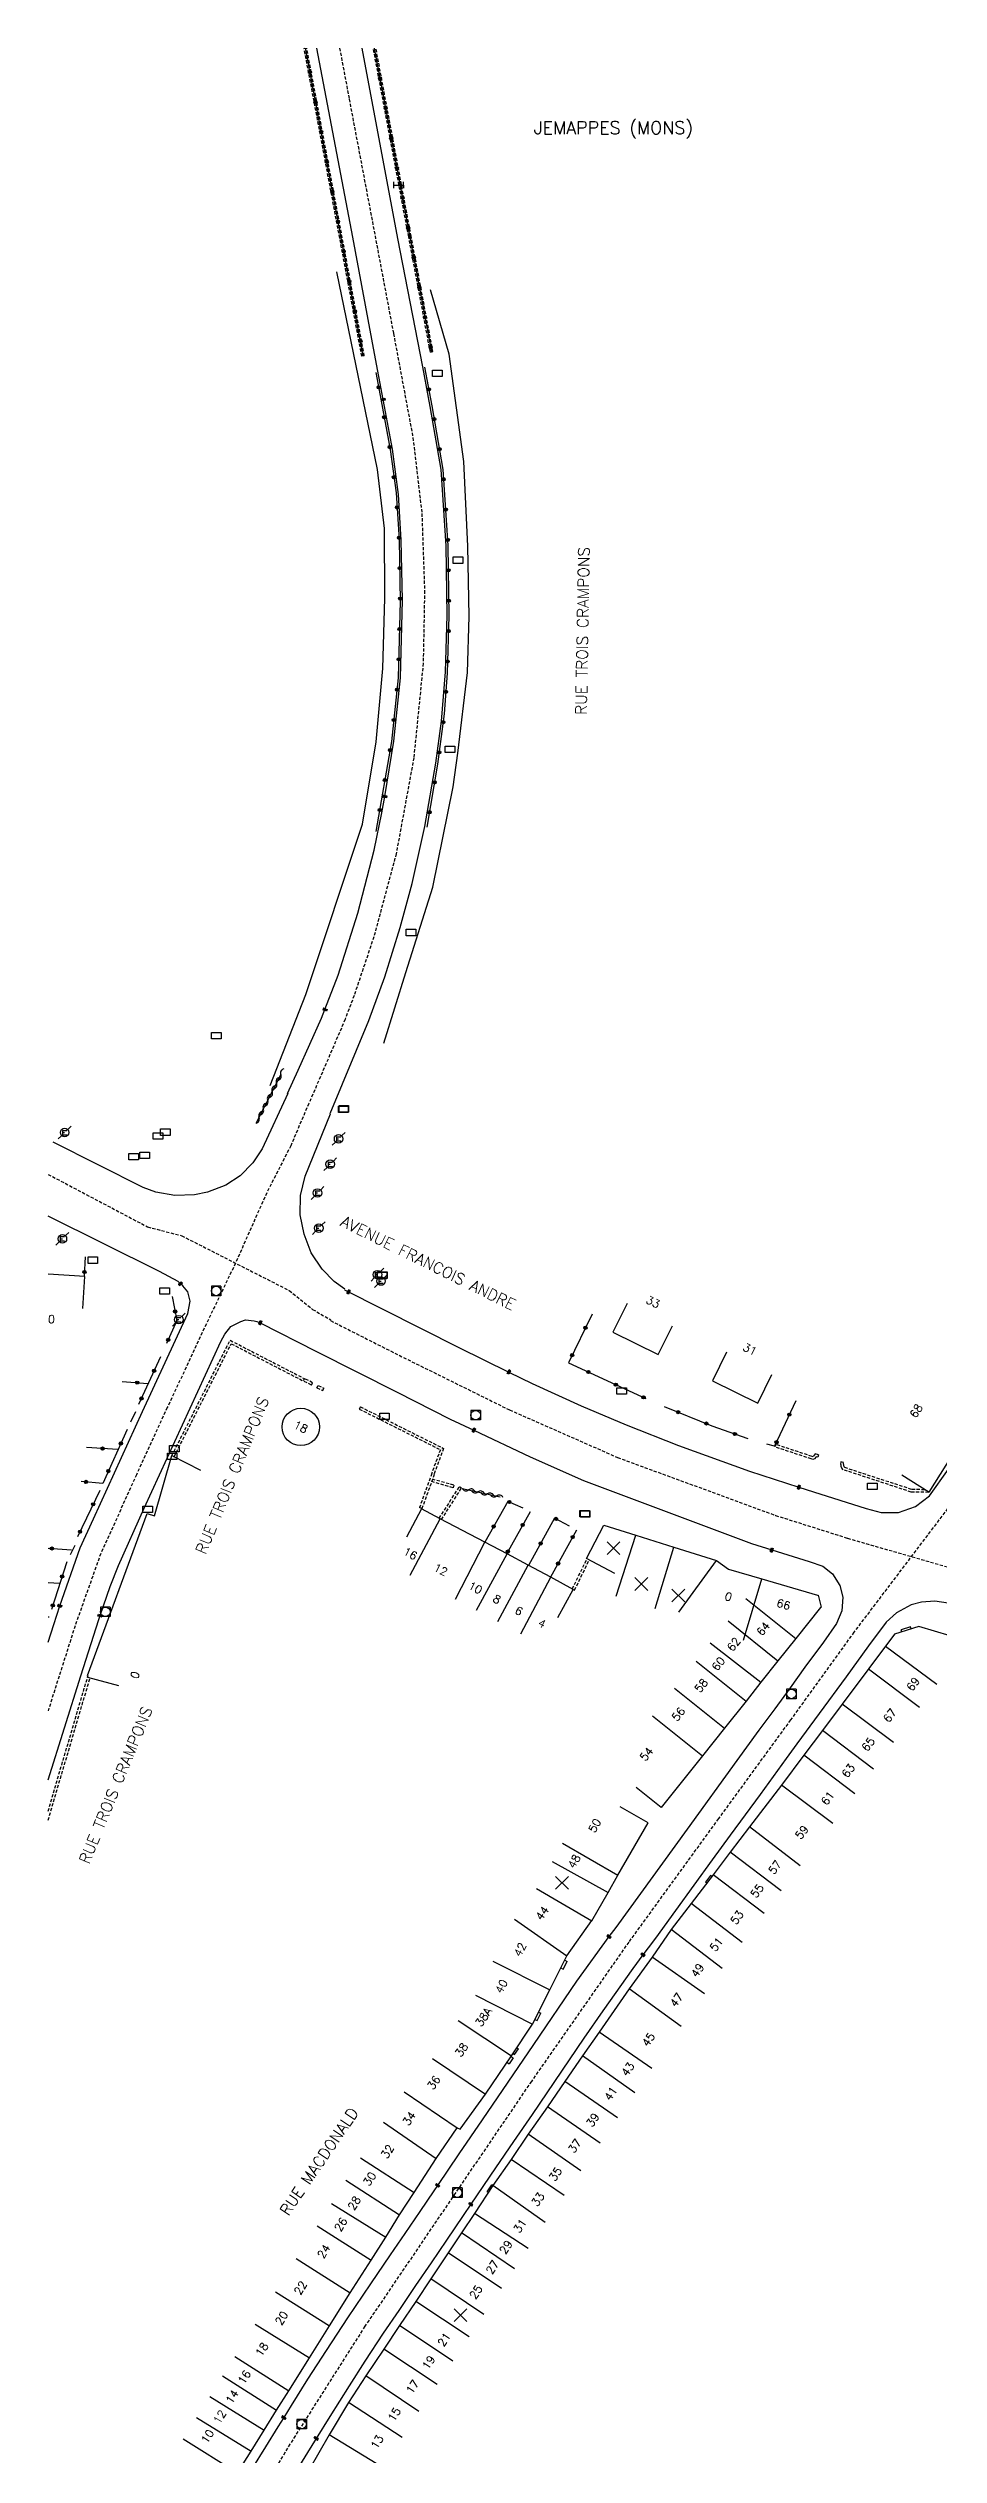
# Model space of a CAD drawing. Header units: millimetres. Extents: x 116000 to 117000, y 126000 to 127000.
# Drawn here: x 116000 to 116139.2, y 126624 to 127000 of the extents above; entities that cross this region are included whole.
import ezdxf
from ezdxf.enums import TextEntityAlignment as Align

# ---------------------------------------------------------------- set-up
doc = ezdxf.new("R2010")
doc.units = ezdxf.units.MM
doc.linetypes.add('DASHED', pattern=[0.75, 0.5, -0.25])
doc.layers.get('0').update_dxf_attribs({"linetype": 'CONTINUOUS'})
for name, color, linetype in [('W0001', 6, 'DASHED'), ('W0008', 7, 'CONTINUOUS'), ('W0100', 7, 'CONTINUOUS'), ('W0105', 7, 'CONTINUOUS'), ('W0112', 1, 'DASHED'), ('W0211', 2, 'CONTINUOUS'), ('W0310', 3, 'CONTINUOUS'), ('W0322', 7, 'CONTINUOUS'), ('W0400', 7, 'CONTINUOUS'), ('W0420', 7, 'CONTINUOUS'), ('W0471', 7, 'CONTINUOUS'), ('W0980', 7, 'CONTINUOUS'), ('W0989', 7, 'CONTINUOUS'), ('W0991', 7, 'CONTINUOUS'), ('W1102', 7, 'CONTINUOUS'), ('W1471', 7, 'CONTINUOUS'), ('W1474', 7, 'CONTINUOUS')]:
    doc.layers.add(name, color=color, linetype=linetype)
doc.styles.get("Standard").update_dxf_attribs({"font": 'romans.shx', "width": 0.85})

# ---------------------------------------------------------------- blocks, each defined once
blk = doc.blocks.new('T1471')
at = {"color": 0, "linetype": 'Continuous', "flags": 128}
blk.add_lwpolyline([(-0.75, -0.5), (-0.75, 0.5), (0.75, 0.5), (0.75, -0.5), (-0.75, -0.5)], dxfattribs=at)
blk = doc.blocks.new('T400')
for p, q in [((-0.15, 0.3), (0.15, 0.3)), ((-0.15, -0.25), (-0.15, 0.3)), ((-0.15, 0.15), (0.15, 0.15)), ((-0.15, 0), (0.15, 0)), ((0.15, 0.3), (0.15, -0.25)), ((-0.15, -0.15), (0.15, -0.15)), ((-0.15, -0.25), (-0.15, -0.3)), ((-0.15, -0.3), (0.15, -0.3)), ((0.15, -0.3), (0.15, -0.25))]:
    blk.add_line(p, q)
blk = doc.blocks.new('T1474')
at = {"color": 0, "linetype": 'Continuous', "flags": 128}
for points in [[(-0.75, -0.5), (-0.75, 0.5)], [(-0.75, 0), (0.75, 0)], [(0.75, 0), (0.75, -0.5), (0.75, 0.5)]]:
    blk.add_lwpolyline(points, dxfattribs=at)
blk = doc.blocks.new('t322o')
at = {"color": 0, "linetype": 'Continuous'}
for radius in [0.25, 0.15]:
    blk.add_circle((0, 0), radius, dxfattribs=at)
blk = doc.blocks.new('T420')
for p, q in [((0.75, 0.75), (-0.75, 0.75)), ((-0.75, 0.75), (-0.75, -0.75)), ((0.75, 0.75), (0.75, -0.75)), ((0.75, -0.75), (-0.75, -0.75))]:
    blk.add_line(p, q)
blk.add_ellipse((0, 0), major_axis=(-0.53, 0.53), ratio=1, start_param=3.926991, end_param=10.210176)
blk = doc.blocks.new('T471')
for p, q in [((-0.333334, 0.333334), (-0.333334, -0.333334)), ((-0.333334, 0.333334), (0.333334, 0.333334)), ((-0.333334, 0), (0, 0)), ((0.500001, 0.500001), (1.000002, 1.000002)), ((-0.500001, -0.500001), (-1.000002, -1.000002)), ((-0.333334, -0.333334), (0.333334, -0.333334))]:
    blk.add_line(p, q)
blk.add_ellipse((0, 0), major_axis=(0.471405, 0.471405), ratio=1, start_param=5.4977871438, end_param=11.780972451)
blk = doc.blocks.new('t991o')
at = {"color": 0, "linetype": 'Continuous'}
for p, q in [((-1, 1), (1, -1)), ((-1, -1), (1, 1))]:
    blk.add_line(p, q, dxfattribs=at)
blk = doc.blocks.new('t310o')
at = {"color": 0, "linetype": 'Continuous'}
for centre, start, end in [((-0.5, 0.38), 216.8699, 323.1304), ((0.5, -0.37), 36.8699, 143.1303)]:
    blk.add_arc(centre, 0.625, start, end, dxfattribs=at)

msp = doc.modelspace()

# ---------------------------------------------------------------- linework, layer by layer
at = {"layer": 'W0001'}
for points in [[(116045.56, 127000), (116047.05, 126992.05), (116053.98, 126955.4), (116057.02, 126939.15), (116058.41, 126927.3), (116058.83, 126915.22), (116058.62, 126903.9), (116057.15, 126889.13), (116054.4, 126874.15), (116050.91, 126861.16), (116047.82, 126851.99), (116046.42, 126848.27), (116040.75, 126835.11)], [(116040.73, 126835.11), (116037.93, 126828.53), (116034.16, 126821.16), (116029.28, 126810.18), (116024.73, 126800.7), (116018.63, 126787.61), (116013.82, 126777.13), (116008.22, 126764.8), (116004.21, 126753.5), (116000, 126740.25)], [(116000, 126824.05), (116015.55, 126815.84), (116020.88, 126814.46), (116037.68, 126805.9), (116041.33, 126802.96), (116044.19, 126801.31)], [(116044.14, 126801.2), (116054.85, 126795.78), (116072.13, 126787.24), (116089, 126779.82), (116113.68, 126770.77), (116124.94, 126767.21), (116143.33, 126761.92), (116147.4, 126760.54), (116151.75, 126759.09)], [(116141.49, 126773.04), (116125.94, 126752.53), (116116.03, 126738.82), (116104.76, 126723.4), (116090.74, 126704.11), (116075.53, 126682.35), (116063.21, 126664.26), (116049.51, 126644.08), (116037.8, 126625.68), (116022.77, 126600.79)]]:
    msp.add_lwpolyline(points, dxfattribs=at)
at = {"layer": 'W0008'}
for points in [[(116037.42, 126836.67), (116039.1, 126840.31), (116042.75, 126848.44), (116043.27, 126849.79), (116045.32, 126855.16), (116048.4, 126864.85), (116050.98, 126874.71), (116052.16, 126880.51), (116052.62, 126883.08), (116054.02, 126891.72), (116055.06, 126901.64), (116055.38, 126913.75), (116055.18, 126923.15), (116054.75, 126930.27), (116053.81, 126937.37), (116052.55, 126943.99), (116052.34, 126945.09), (116051, 126952.27), (116047.62, 126970.46), (116042.02, 127000)], [(116044.08, 126833.54), (116050.1, 126848.1), (116052.6, 126854.9), (116055.04, 126862.61), (116056.92, 126869.5), (116058.9, 126878.37), (116060.58, 126888.28), (116061.5, 126894.85), (116062.09, 126902.55), (116062.35, 126911.36), (116062.23, 126922.25), (116061.41, 126934.16), (116059.71, 126944), (116058.55, 126950.19), (116054.68, 126970.27), (116049.09, 127000)], [(116037.44, 126836.66), (116033.45, 126828.05), (116031.97, 126825.84), (116030.04, 126823.84), (116027.77, 126822.34), (116024.89, 126821.27), (116022.9, 126820.84), (116019.83, 126820.75), (116016.81, 126821.28), (116014.88, 126821.99), (116000.79, 126829.08)], [(116046.35, 126806.12), (116044.71, 126807.31), (116042.82, 126809.26), (116041.13, 126811.81), (116040, 126814.69), (116039.39, 126817.7), (116039.43, 126820.77), (116040.16, 126823.78), (116044.14, 126833.52)], [(116000, 126750.98), (116000.87, 126753.71), (116001.82, 126756.62), (116005.03, 126765.7), (116007.08, 126770.25), (116014.73, 126787.01), (116021.83, 126802.3), (116022.22, 126804.24), (116021.83, 126805.69), (116021.04, 126806.62), (116020.69, 126806.97), (116020.33, 126807.33), (116017.4, 126808.85), (116000, 126817.53)], [(116046.32, 126806.02), (116064.2, 126796.99), (116072.02, 126793.16), (116075.65, 126791.36), (116083.32, 126787.89), (116090.33, 126784.94), (116098.54, 126781.68), (116109.63, 126777.67), (116117.33, 126775.17), (116119.62, 126774.44), (116127.85, 126771.82), (116130.22, 126771.2), (116132.9, 126771.22), (116135.54, 126772.16), (116137.73, 126773.82), (116140.7, 126778.01)], [(116000, 126729.46), (116005.12, 126745.72), (116007.95, 126754.52), (116008.11, 126755.11), (116009.7, 126759.65), (116011, 126762.94), (116015.02, 126771.9), (116026.99, 126797.92), (116027.64, 126799.1), (116028.58, 126800.29), (116030.1, 126801.08), (116030.84, 126801.34), (116030.84, 126801.34), (116032.18, 126801.18), (116032.64, 126801.06), (116033.16, 126800.87), (116041.95, 126796.36)], [(116041.96, 126796.38), (116054.54, 126790), (116062.86, 126785.82), (116066.54, 126784.09), (116075.34, 126779.91), (116083.65, 126776.24), (116109.93, 126766.4), (116113.09, 126765.38), (116118.93, 126763.55), (116121.08, 126762.81), (116122.58, 126761.62), (116123.73, 126759.84), (116124.18, 126757.99), (116124.03, 126755.84), (116123.23, 126753.89), (116121.2, 126750.95), (116118.29, 126747.04), (116115.95, 126743.84), (116113.56, 126740.56), (116111.1, 126737.2), (116107.66, 126732.49), (116099.85, 126721.77), (116088.74, 126706.4), (116087.65, 126704.96), (116082.6, 126697.98), (116075.86, 126688.13), (116067.83, 126676.34), (116064.18, 126671), (116060.87, 126666.09), (116060.27, 126665.25), (116058.08, 126662.01), (116055.76, 126658.56), (116053.48, 126655.22), (116050.4, 126650.69), (116046.78, 126645.39), (116043.44, 126640.29), (116040.53, 126635.81), (116037.98, 126631.72), (116036.82, 126629.81), (116035.91, 126628.37), (116033.97, 126625.23), (116031.83, 126621.83)], [(116140.68, 126757.04), (116138.6, 126757.35), (116136.48, 126757.21), (116134.9, 126756.81), (116132.57, 126755.52), (116130.99, 126754.11), (116128.21, 126750.41), (116124.71, 126745.56), (116120.48, 126739.82), (116117.04, 126735.09), (116115.36, 126732.8), (116111.28, 126727.18), (116106.59, 126720.79), (116103.8, 126716.98), (116098.04, 126709.04), (116094.91, 126704.74), (116093.78, 126703.19), (116092.97, 126702.13), (116091.39, 126699.96), (116086.67, 126693.36), (116083.72, 126689.11), (116075.63, 126677.16), (116072.75, 126672.96), (116069.93, 126668.82), (116066.06, 126663.15), (116064.86, 126661.37), (116062.24, 126657.56), (116059.85, 126654.02), (116057.41, 126650.45), (116054.79, 126646.57), (116052.38, 126643.01), (116049.52, 126638.65), (116047.07, 126634.79), (116044.04, 126629.99), (116041.91, 126626.56), (116040.53, 126624.35), (116037.86, 126620.04)]]:
    msp.add_lwpolyline(points, dxfattribs=at)
at = {"layer": 'W0100'}
for p, q in [((116019.34, 126780.11), (116023.8, 126777.85)), ((116006.17, 126745.51), (116011, 126744.18))]:
    msp.add_line(p, q, dxfattribs=at)
for points in [[(116005.41, 126803.08), (116005.74, 126808.07), (116000, 126808.45)], [(116090.5, 126803.89), (116088.27, 126799.41), (116095.33, 126795.9), (116097.56, 126800.38)], [(116106.03, 126796.28), (116103.83, 126791.79), (116110.92, 126788.31), (116113.12, 126792.8)], [(116141.1, 126792.02), (116145.35, 126789.38), (116142.62, 126785.01), (116143.87, 126784.22), (116137.62, 126774.38), (116133.4, 126777.05)], [(116006.17, 126745.51), (116006.25, 126745.75), (116006.18, 126745.78), (116015.5, 126771.08), (116016.61, 126770.72), (116019.34, 126780.11)], [(116079.65, 126754.81), (116082.06, 126759.19), (116078.56, 126761.12), (116075.04, 126762.98), (116071.73, 126764.77), (116068.26, 126766.56), (116061.29, 126770.23), (116058.38, 126771.79), (116056.02, 126767.38)], [(116088.56, 126761.7), (116084.12, 126764.02), (116086.86, 126769.25), (116091.85, 126767.69), (116097.78, 126765.79), (116104.48, 126763.74), (116106.32, 126762.39), (116111.52, 126760.86), (116120.22, 126758.3), (116120.33, 126758.32), (116120.82, 126756.42), (116120.73, 126756.4), (116116.86, 126751.54), (116114.06, 126748.05), (116111.4, 126744.73), (116109.09, 126741.74), (116105.7, 126737.51), (116102.26, 126733.22), (116095.83, 126725.15), (116091.92, 126728.27)], [(116148.33, 126749.74), (116136.08, 126753.42), (116132.27, 126752.22), (116124.11, 126741.26), (116121.02, 126737.14), (116118.11, 126733.31), (116114.62, 126728.62), (116109.6, 126722.1), (116106.61, 126718.16), (116103.93, 126714.6), (116100.51, 126710.12), (116097.39, 126706.06), (116094.38, 126701.74), (116090.81, 126696.78), (116086.13, 126690.05), (116083.51, 126686.33), (116080.76, 126682.33), (116078.04, 126678.38), (116075.04, 126674.08), (116072.37, 126670.13), (116069.51, 126666.08), (116066.64, 126661.71), (116064.59, 126658.66), (116062.51, 126655.54), (116059.79, 126651.48), (116057.45, 126647.96), (116054.94, 126644.22), (116052.48, 126640.53), (116049.66, 126636.33), (116046.94, 126632.15), (116043.9, 126627.1), (116040.71, 126621.48)], [(116029.62, 126621.2), (116031.71, 126624.56), (116033.75, 126627.84), (116035.71, 126631), (116037.6, 126634), (116040.85, 126639.13), (116043.96, 126644.13), (116047.23, 126649.29), (116050.49, 126654.41), (116052.78, 126658.01), (116054.93, 126661.47), (116057.22, 126664.99), (116060.65, 126670.3), (116063.91, 126675.07), (116064.39, 126674.89), (116068.37, 126680.33), (116072.4, 126686.31), (116075.71, 126691.29), (116078.41, 126696.64), (116081.09, 126701.95), (116084.97, 126707.48), (116084.98, 126707.45), (116087.52, 126711.83), (116089.04, 126714.57), (116093.76, 126722.74), (116089.43, 126725.24)]]:
    msp.add_lwpolyline(points, dxfattribs=at)
at = {"layer": 'W0105'}
for p, q in [((116134.76, 126753.35), (116133.32, 126752.89)), ((116133.42, 126752.58), (116133.32, 126752.89)), ((116134.86, 126753.04), (116134.76, 126753.35)), ((116103.51, 126714.5), (116102.74, 126713.48)), ((116103.73, 126714.34), (116103.51, 126714.5)), ((116102.95, 126713.32), (116102.74, 126713.48)), ((116080.15, 126700.08), (116080.5, 126699.9)), ((116080.5, 126699.9), (116081.1, 126701.09)), ((116080.74, 126701.26), (116081.1, 126701.09)), ((116076.08, 126692.01), (116076.43, 126691.84)), ((116076.43, 126691.84), (116077.02, 126692.99)), ((116076.66, 126693.18), (116077.02, 126692.99)), ((116071.71, 126685.32), (116072.04, 126685.09)), ((116072.69, 126686.02), (116072.04, 126685.09)), ((116072.36, 126686.24), (116072.69, 126686.02)), ((116072.66, 126686.69), (116072.9, 126686.53)), ((116072.9, 126686.53), (116073.51, 126687.43)), ((116073.26, 126687.6), (116073.51, 126687.43)), ((116068.6, 126665.08), (116069.35, 126666.19)), ((116069.51, 126666.08), (116069.35, 126666.19)), ((116068.76, 126664.97), (116068.6, 126665.08))]:
    msp.add_line(p, q, dxfattribs=at)
at = {"layer": 'W0112'}
for p, q in [((116019.34, 126780.11), (116028.45, 126798.13)), ((116019.7, 126779.93), (116028.62, 126797.59)), ((116028.45, 126798.13), (116040.04, 126792.14)), ((116028.62, 126797.59), (116039.86, 126791.78)), ((116040.05, 126792.15), (116039.87, 126791.79)), ((116041.15, 126791.13), (116039.87, 126791.79)), ((116041.34, 126791.49), (116040.05, 126792.15)), ((116041.15, 126791.13), (116041.34, 126791.49)), ((116042.02, 126790.7), (116042.2, 126791.06)), ((116042.02, 126790.7), (116042.92, 126790.26)), ((116042.2, 126791.06), (116043.1, 126790.62)), ((116042.92, 126790.26), (116043.1, 126790.62)), ((116048.8, 126787.74), (116048.62, 126787.38)), ((116019.34, 126780.11), (116019.7, 126779.93)), ((116113.71, 126781.86), (116113.58, 126781.48)), ((116120.39, 126780.25), (116120.3, 126779.86)), ((116123.9, 126779.12), (116123.84, 126778.73)), ((116059.98, 126777.3), (116058.04, 126771.99)), ((116060.36, 126777.17), (116058.42, 126771.85)), ((116059.93, 126777.31), (116059.98, 126777.3)), ((116063.28, 126775.1), (116059.95, 126776.04)), ((116063.39, 126775.49), (116060.09, 126776.41)), ((116060.36, 126777.17), (116060.3, 126777.17)), ((116061.13, 126770.33), (116064.3, 126775.28)), ((116061.47, 126770.12), (116064.63, 126775.06)), ((116063.39, 126775.49), (116063.28, 126775.1)), ((116064.3, 126775.28), (116064.63, 126775.06)), ((116058.42, 126771.85), (116058.04, 126771.99)), ((116081.92, 126759.29), (116084.2, 126763.93)), ((116082.28, 126759.11), (116084.55, 126763.76)), ((116081.92, 126759.29), (116082.28, 126759.11)), ((116000, 126724.57), (116006.17, 126745.5)), ((116000, 126723.16), (116006.56, 126745.4)), ((116006.17, 126745.51), (116006.56, 126745.4))]:
    msp.add_line(p, q, dxfattribs=at)
for points in [[(116049.42, 126951.93), (116049.03, 126951.85), (116045.58, 126970.33), (116040.01, 127000)], [(116049.42, 126951.93), (116049.42, 126951.93), (116045.97, 126970.4), (116040.42, 127000)], [(116059.74, 126952.51), (116059.74, 126952.51), (116056.35, 126970.53), (116050.82, 127000)], [(116059.74, 126952.51), (116060.14, 126952.59), (116056.74, 126970.6), (116051.23, 127000)], [(116048.62, 126787.38), (116061.31, 126781.03), (116059.93, 126777.31)], [(116048.8, 126787.74), (116061.81, 126781.22), (116060.3, 126777.17)], [(116120.3, 126779.86), (116120.03, 126779.93), (116119.78, 126779.58), (116119.53, 126779.52), (116119.28, 126779.58), (116113.58, 126781.48)], [(116120.39, 126780.25), (116119.86, 126780.38), (116119.54, 126779.94), (116119.53, 126779.93), (116119.39, 126779.97), (116113.71, 126781.86)], [(116137.63, 126774.36), (116134.9, 126774.42), (116124.28, 126777.89), (116124.05, 126778.13), (116123.94, 126778.41), (116123.93, 126778.71), (116123.84, 126778.73)], [(116136.99, 126774.77), (116134.96, 126774.82), (116124.5, 126778.24), (116124.39, 126778.35), (116124.34, 126778.49), (116124.33, 126779.05), (116123.9, 126779.12)]]:
    msp.add_lwpolyline(points, dxfattribs=at)
at = {"layer": 'W0211'}
for points in [[(116034.71, 126837.94), (116040.26, 126852.13), (116049.16, 126878.78), (116051.27, 126891.63), (116052.29, 126903.1), (116052.62, 126914.09), (116052.55, 126924.97), (116051.5, 126934.19), (116045.12, 126965.07)], [(116052.49, 126844.55), (116055.9, 126855.58), (116060.12, 126868.93), (116063.28, 126884.6), (116064.02, 126889.84), (116065.52, 126902.44), (116065.82, 126911.19), (116065.59, 126922.21), (116064.96, 126935.41), (116062.67, 126952.18), (116059.75, 126962.25)]]:
    msp.add_lwpolyline(points, dxfattribs=at)
at = {"layer": 'W0310'}
for p, q in [((116032.51, 126832.05), (116036.42, 126839.72)), ((116064.72, 126774.97), (116070.65, 126773.67))]:
    msp.add_line(p, q, dxfattribs=at)
at = {"layer": 'W0322'}
for p, q in [((116075.32, 126771.35), (116071.68, 126764.81)), ((116078.55, 126761.17), (116082.62, 126768.53))]:
    msp.add_line(p, q, dxfattribs=at)
for points in [[(116049.26, 126951.9), (116045.79, 126970.34), (116040.2, 127000)], [(116050.98, 127000), (116059.92, 126952.55)], [(116051.22, 126949.34), (116051.22, 126949.34), (116051.22, 126949.34), (116051.22, 126949.34), (116051.22, 126949.34), (116051.22, 126949.34), (116051.22, 126949.34), (116051.22, 126949.34), (116051.22, 126949.34), (116051.22, 126949.34), (116051.22, 126949.34), (116051.22, 126949.34), (116052.01, 126945.15), (116053.44, 126937.32), (116054.37, 126930.5), (116054.86, 126923.17), (116055.04, 126913.58), (116054.71, 126901.62), (116053.68, 126891.7), (116051.23, 126877.6)], [(116059.24, 126878.27), (116060.9, 126888.14), (116061.93, 126896.02), (116062.4, 126902.34), (116062.66, 126911.31), (116062.53, 126922.27), (116061.72, 126934.19), (116060.01, 126944.13), (116058.86, 126950.18), (116058.86, 126950.18), (116058.86, 126950.18), (116058.86, 126950.18), (116058.86, 126950.18), (116058.86, 126950.18), (116058.86, 126950.18), (116058.86, 126950.18), (116058.86, 126950.18), (116058.86, 126950.18), (116058.86, 126950.18), (116058.86, 126950.18), (116058.86, 126950.18), (116058.86, 126950.18), (116058.86, 126950.18), (116058.86, 126950.18), (116058.86, 126950.18), (116058.86, 126950.18), (116058.86, 126950.18), (116058.86, 126950.18), (116058.86, 126950.18), (116058.86, 126950.18), (116058.86, 126950.18), (116058.86, 126950.18), (116058.86, 126950.18), (116058.86, 126950.18), (116058.86, 126950.18), (116058.86, 126950.18), (116058.86, 126950.18), (116058.86, 126950.18), (116058.86, 126950.18), (116058.86, 126950.18), (116058.86, 126950.18), (116058.86, 126950.18), (116058.86, 126950.18), (116058.86, 126950.18), (116058.86, 126950.18), (116058.86, 126950.18), (116058.86, 126950.18), (116058.86, 126950.18), (116058.86, 126950.18), (116058.86, 126950.18), (116058.86, 126950.18), (116058.86, 126950.18), (116058.86, 126950.18), (116058.86, 126950.18), (116058.86, 126950.18), (116058.86, 126950.18), (116058.86, 126950.18), (116058.86, 126950.18), (116058.86, 126950.18), (116058.86, 126950.18), (116058.86, 126950.18), (116058.86, 126950.18), (116058.86, 126950.18), (116058.86, 126950.18), (116058.86, 126950.18), (116058.86, 126950.18), (116058.86, 126950.18), (116058.86, 126950.18), (116058.86, 126950.18), (116058.86, 126950.18), (116058.86, 126950.18), (116058.86, 126950.18), (116058.86, 126950.18), (116058.86, 126950.18), (116058.86, 126950.18), (116058.86, 126950.18), (116058.86, 126950.18), (116058.86, 126950.18), (116058.86, 126950.18), (116058.86, 126950.18), (116058.86, 126950.18), (116058.86, 126950.18), (116058.86, 126950.18), (116058.86, 126950.18), (116058.86, 126950.18), (116058.86, 126950.18), (116058.86, 126950.18), (116058.86, 126950.18), (116058.86, 126950.18), (116058.86, 126950.18), (116058.86, 126950.18), (116058.86, 126950.18), (116058.86, 126950.18), (116058.86, 126950.18), (116058.86, 126950.18), (116058.86, 126950.18), (116058.86, 126950.18), (116058.86, 126950.18), (116058.86, 126950.18), (116058.86, 126950.18), (116058.86, 126950.18)], [(116058.86, 126950.18), (116058.86, 126950.18), (116058.86, 126950.18), (116058.86, 126950.18), (116058.86, 126950.18), (116058.86, 126950.18), (116058.86, 126950.18), (116058.86, 126950.18), (116058.86, 126950.18), (116058.86, 126950.18), (116058.86, 126950.18), (116058.86, 126950.18), (116058.86, 126950.18), (116058.86, 126950.18), (116058.86, 126950.18), (116058.86, 126950.18), (116058.86, 126950.18), (116058.86, 126950.18), (116058.86, 126950.18), (116058.86, 126950.18)], [(116005.78, 126811.16), (116005.66, 126808.16)], [(116019.39, 126804.96), (116020.13, 126801.23), (116018.51, 126797.63)], [(116085.01, 126802.22), (116081.32, 126794.61), (116093.42, 126789.04)], [(116017.55, 126795.52), (116014.15, 126788.07)], [(116011.56, 126791.71), (116015.58, 126791.37)], [(116013.64, 126786.93), (116012.87, 126785.31)], [(116096.27, 126787.79), (116103.72, 126784.78), (116109.35, 126782.77)], [(116116.84, 126788.67), (116113.55, 126781.56), (116112.35, 126781.9)], [(116012.36, 126784.17), (116008.53, 126775.75), (116005.19, 126776.07)], [(116010.88, 126781.06), (116006.01, 126781.38)], [(116008.07, 126774.64), (116004.61, 126767.43)], [(116074.26, 126771.9), (116071.87, 126772.95), (116068.26, 126766.61)], [(116081.46, 126769.08), (116079.16, 126770.34), (116075.09, 126762.96)], [(116000, 126765.65), (116003.68, 126765.38)], [(116002.92, 126763.49), (116000.52, 126756.06)], [(116004.17, 126766.07), (116003.46, 126764.61)], [(116001.76, 126760.14), (116000, 126760.24)], [(116000, 126754.94), (116000.17, 126754.93)]]:
    msp.add_lwpolyline(points, dxfattribs=at)
at = {"layer": 'W1102'}
for p, q in [((116056.56, 126761.42), (116061.29, 126770.23)), ((116088.8, 126758.17), (116091.85, 126767.69)), ((116063.67, 126757.68), (116068.26, 126766.56)), ((116066.97, 126755.97), (116071.73, 126764.77)), ((116094.86, 126756.23), (116097.78, 126765.79)), ((116098.57, 126755.67), (116104.48, 126763.74)), ((116070.29, 126754.18), (116075.04, 126762.98)), ((116073.89, 126752.28), (116078.56, 126761.12)), ((116108.7, 126751.26), (116111.52, 126760.86)), ((116109.06, 126757.8), (116116.86, 126751.54)), ((116106.26, 126754.31), (116114.06, 126748.05)), ((116103.49, 126750.85), (116111.4, 126744.73)), ((116138.87, 126744.34), (116130.85, 126750.31)), ((116101.28, 126747.99), (116109.09, 126741.74)), ((116136.21, 126740.77), (116128.19, 126746.74)), ((116097.88, 126743.75), (116105.7, 126737.51)), ((116132.14, 126735.29), (116124.11, 126741.26)), ((116094.45, 126739.45), (116102.26, 126733.22)), ((116129.01, 126731.13), (116121.02, 126737.14)), ((116126.07, 126727.26), (116118.11, 126733.31)), ((116122.65, 126722.65), (116114.62, 126728.62)), ((116117.52, 126716), (116109.6, 126722.1)), ((116080.39, 126719.58), (116089.04, 126714.57)), ((116114.57, 126712.11), (116106.61, 126718.16)), ((116078.78, 126716.69), (116087.52, 126711.83)), ((116111.91, 126708.58), (116103.93, 126714.6)), ((116076.33, 126712.47), (116084.98, 126707.45)), ((116072.91, 126707.7), (116081.09, 126701.95)), ((116108.46, 126704.05), (116100.51, 126710.12)), ((116105.32, 126699.96), (116097.39, 126706.06)), ((116069.48, 126701.15), (116078.41, 126696.64)), ((116102.58, 126696.02), (116094.38, 126701.74)), ((116066.78, 126695.79), (116075.71, 126691.29)), ((116098.92, 126690.94), (116090.81, 126696.78)), ((116064.07, 126691.84), (116072.4, 126686.31)), ((116094.35, 126684.35), (116086.13, 126690.05)), ((116060.08, 126685.92), (116068.37, 126680.33)), ((116091.68, 126680.57), (116083.51, 126686.33)), ((116055.66, 126680.72), (116063.91, 126675.07)), ((116089, 126676.66), (116080.76, 126682.33)), ((116086.28, 126672.71), (116078.04, 126678.38)), ((116052.4, 126675.95), (116060.65, 126670.3)), ((116083.25, 126668.36), (116075.04, 126674.08)), ((116048.82, 126670.41), (116057.22, 126664.99)), ((116080.65, 126664.52), (116072.37, 126670.13)), ((116046.55, 126666.93), (116054.93, 126661.47)), ((116077.68, 126660.31), (116069.51, 126666.08)), ((116044.29, 126663.29), (116052.78, 126658.01)), ((116075, 126656.22), (116066.64, 126661.71)), ((116042.06, 126659.79), (116050.49, 126654.41)), ((116072.88, 126653.07), (116064.59, 126658.66)), ((116038.79, 126654.65), (116047.23, 126649.29)), ((116070.84, 126650.01), (116062.51, 126655.54)), ((116068.1, 126645.91), (116059.79, 126651.48)), ((116035.52, 126649.49), (116043.96, 126644.13)), ((116065.78, 126642.42), (116057.45, 126647.96)), ((116032.36, 126644.4), (116040.85, 126639.13)), ((116063.23, 126638.63), (116054.94, 126644.22)), ((116029.16, 126639.35), (116037.6, 126634)), ((116060.8, 126634.99), (116052.48, 126640.53)), ((116027.26, 126636.35), (116035.71, 126631)), ((116057.96, 126630.76), (116049.66, 126636.33)), ((116025.25, 126633.11), (116033.75, 126627.84)), ((116055.32, 126626.7), (116046.94, 126632.15)), ((116023.21, 126629.84), (116031.71, 126624.56)), ((116021.12, 126626.48), (116029.62, 126621.2)), ((116052.46, 126621.93), (116043.9, 126627.1))]:
    msp.add_line(p, q, dxfattribs=at)
msp.add_circle((116039.49, 126784.59), 2.92, dxfattribs=at)

# ---------------------------------------------------------------- block references
at = {"layer": 'W0310'}
for p, rotation in [((116035.69, 126838.28), 62.95886219047387), ((116036.37, 126839.62), 62.95886219047387), ((116033.64, 126834.27), 62.95886219047387), ((116034.32, 126835.61), 62.95886219047387), ((116035.01, 126836.95), 62.95886219047387), ((116032.96, 126832.94), 62.95886219047387), ((116065.7, 126774.75), 347.6136306264183), ((116067.17, 126774.43), 347.6136306264183), ((116068.63, 126774.11), 347.6136306264183), ((116070.1, 126773.79), 347.6136306264183)]:
    msp.add_blockref('t310o', p, dxfattribs=dict(at, rotation=rotation))
at = {"layer": 'W0322'}
for p, rotation in [((116040.91, 126996.24), 100.6789367092807), ((116051.87, 126995.29), 280.6718727364205), ((116041.79, 126991.58), 100.6789367092807), ((116052.75, 126990.62), 280.6718727364205), ((116042.67, 126986.91), 100.6789367092807), ((116053.63, 126985.95), 280.6718727364205), ((116043.55, 126982.24), 100.6789367092807), ((116054.51, 126981.28), 280.6718727364205), ((116044.43, 126977.57), 100.6789367092807), ((116055.39, 126976.61), 280.6718727364205), ((116045.31, 126972.91), 100.6789367092807), ((116056.27, 126971.95), 280.6718727364205), ((116046.19, 126968.24), 100.6458131803854), ((116057.15, 126967.28), 280.6718727364205), ((116047.07, 126963.57), 100.6458131803854), ((116058.02, 126962.61), 280.6718727364205), ((116047.95, 126958.9), 100.6458131803854), ((116058.9, 126957.94), 280.6718727364205), ((116048.82, 126954.23), 100.6458131803854), ((116059.78, 126953.27), 280.6718727364205), ((116051.66, 126947.01), 280.6773141662246), ((116059.52, 126946.7), 100.798975047429), ((116052.53, 126942.34), 280.3126260435737), ((116060.37, 126942.03), 99.74093735638857), ((116053.38, 126937.67), 280.3126260435737), ((116061.18, 126937.35), 99.74093735638857), ((116054.04, 126932.96), 277.8060213849345), ((116061.82, 126932.65), 93.91145578438518), ((116054.52, 126928.24), 273.7689250642309), ((116062.15, 126927.91), 93.91145578438518), ((116054.84, 126923.5), 273.7689250642309), ((116062.47, 126923.17), 93.91145578438518), ((116054.94, 126918.75), 271.0934315720377), ((116062.58, 126918.42), 90.65848797999203), ((116055.03, 126914), 271.0934315720377), ((116062.63, 126913.67), 90.65848797999203), ((116054.92, 126909.25), 268.4336629728095), ((116062.59, 126908.92), 88.36560224131361), ((116054.79, 126904.51), 268.4336629728095), ((116062.45, 126904.17), 88.36560224131361), ((116054.52, 126899.77), 264.0338811321937), ((116062.18, 126899.43), 85.73653449039588), ((116054.02, 126895.04), 264.0338811321937), ((116061.76, 126894.7), 82.52105106330959), ((116053.44, 126890.33), 260.1618618394638), ((116061.14, 126889.99), 82.52105106330959), ((116052.63, 126885.65), 260.1618618394638), ((116060.42, 126885.3), 80.48311282225619), ((116051.82, 126880.97), 260.1618618394638), ((116059.63, 126880.62), 80.48311282225619), ((116005.68, 126808.79), 267.692584036809), ((116019.85, 126802.63), 281.2126608209617), ((116018.77, 126798.2), 245.7350776630837), ((116083.98, 126800.08), 244.1229562576958), ((116016.56, 126793.36), 245.5189493158761), ((116081.9, 126795.81), 244.1229562576958), ((116084.43, 126793.18), 335.2629855774602), ((116013.92, 126791.51), 355.140994754415), ((116088.74, 126791.19), 335.2629855774602), ((116093.06, 126789.21), 335.2629855774602), ((116014.6, 126789.04), 245.5189493158761), ((116098.47, 126786.9), 337.9919903336158), ((116115.84, 126786.51), 245.1881309780498), ((116011.38, 126782.01), 245.5344721745968), ((116102.88, 126785.12), 337.9919903336158), ((116107.34, 126783.49), 340.377188791804), ((116113.85, 126782.2), 245.1881309780498), ((116008.51, 126781.21), 176.2631450880673), ((116005.92, 126776), 174.5612868839504), ((116009.41, 126777.69), 245.5344721745968), ((116007.04, 126772.5), 244.3611397060679), ((116072.09, 126772.86), 156.1888082418265), ((116004.99, 126768.22), 244.3611397060679), ((116069.64, 126769.04), 240.3318615215699), ((116074.16, 126769.27), 240.847957895211), ((116079.38, 126770.22), 151.2899299292957), ((116081.99, 126767.4), 61.05708657089807), ((116000.59, 126765.6), 355.9106764505852), ((116071.85, 126765.12), 240.847957895211), ((116076.99, 126766.39), 241.1170270795344), ((116079.7, 126763.24), 61.05708657089807), ((116002.19, 126761.23), 252.0733942869432), ((116000.73, 126756.71), 252.0733942869432)]:
    msp.add_blockref('t322o', p, dxfattribs=dict(at, rotation=rotation))
at = {"layer": 'W0400'}
for p, rotation in [((116052.34, 126945.09), 281.0119943849441), ((116052.62, 126883.08), 259.8546352626798), ((116043.27, 126849.79), 249.5872560729095), ((116020.68, 126806.96), 314.8705835138122), ((116046.95, 126805.68), 154.0057751243084), ((116033.16, 126800.87), 339.9960388579314), ((116072.02, 126793.16), 153.5923308133325), ((116066.54, 126784.09), 334.7467318878237), ((116117.33, 126775.17), 162.3244974902813), ((116113.09, 126765.38), 342.1485711574544), ((116001.82, 126756.62), 251.8944688494011), ((116008.11, 126755.11), 74.22573224538648), ((116087.65, 126704.96), 232.9613745958528), ((116092.97, 126702.13), 52.33985518057471), ((116060.87, 126666.09), 235.9981754467567), ((116066.06, 126663.15), 55.71845369309817), ((116036.82, 126629.81), 238.9709030651047), ((116041.91, 126626.56), 58.1930100562461)]:
    msp.add_blockref('T400', p, dxfattribs=dict(at, rotation=rotation))
at = {"layer": 'W0420'}
for p in [(116026.26, 126805.84), (116066.82, 126786.43), (116008.94, 126755.7), (116116.17, 126742.88), (116063.94, 126664.97), (116063.94, 126664.95), (116039.61, 126628.79)]:
    msp.add_blockref('T420', p, dxfattribs=at)
at = {"layer": 'W0471'}
for p in [(116002.58, 126830.58), (116045.4, 126829.6), (116044.09, 126825.63), (116042.11, 126821.14), (116042.3, 126815.65), (116002.23, 126813.99), (116051.47, 126808.38), (116052.03, 126807.38), (116020.42, 126801.35)]:
    msp.add_blockref('T471', p, dxfattribs=at)
at = {"layer": 'W0991'}
for p in [(116088.37, 126765.65), (116092.71, 126760.06), (116098.49, 126758.25), (116080.31, 126713.36), (116064.44, 126645.83)]:
    msp.add_blockref('t991o', p, dxfattribs=at)
at = {"layer": 'W1471'}
for p in [(116060.85, 126949.2), (116064.07, 126920), (116062.83, 126890.45), (116056.7, 126861.83), (116026.29, 126845.7), (116046.14, 126834.22), (116046.22, 126834.29), (116018.32, 126830.64), (116013.37, 126826.82), (116015.11, 126827.02), (116017.19, 126830.04), (116006.99, 126810.64), (116052.2, 126808.25), (116052.24, 126808.32), (116018.22, 126805.83), (116089.63, 126790.21), (116052.57, 126786.26), (116019.39, 126779.98), (116019.71, 126781.19), (116128.81, 126775.32), (116015.56, 126771.71), (116083.85, 126771.02), (116083.93, 126770.97)]:
    msp.add_blockref('T1471', p, dxfattribs=at)
at = {"layer": 'W1474'}
msp.add_blockref('T1474', (116054.77, 126978.6), dxfattribs=at)

# ---------------------------------------------------------------- texts
at = {"layer": 'W0980'}
msp.add_text('JEMAPPES (MONS)', height=2, dxfattribs=at).set_placement((116088.35, 126987.42), align=Align.MIDDLE)
at = {"layer": 'W0989'}
for s, rotation, p in [('RUE TROIS CRAMPONS', 88.9847, (116083.52, 126908.94)), ('AVENUE FRANCOIS ANDRE', 333.679, (116059.41, 126810.2)), ('RUE TROIS CRAMPONS', 67.6825, (116028.78, 126777.02)), ('RUE TROIS CRAMPONS', 67.6825, (116010.56, 126728.62)), ('RUE MACDONALD', 55.7444, (116042.34, 126669.83))]:
    msp.add_text(s, height=1.75, rotation=rotation, dxfattribs=at).set_placement(p, align=Align.MIDDLE)
at = {"layer": 'W0991'}
for s, rotation, p in [('33', 333.578, (116094.55, 126804.11)), ('0', 356.2284, (116000.52, 126801.44)), ('31', 333.8824, (116109.68, 126796.72)), ('68', 58.0608, (116135.67, 126787.09)), ('18', 333.689, (116039.5, 126784.59)), ('16', 331.7937, (116056.61, 126764.8)), ('12', 332.2553, (116061.36, 126762.28)), ('10', 332.6857, (116066.77, 126759.45)), ('8', 331.6134, (116070.14, 126757.67)), ('6', 332.1517, (116073.58, 126755.84)), ('0', 343.5429, (116106.32, 126758.07)), ('66', 343.5471, (116114.94, 126756.86)), ('4', 331.0756, (116077.2, 126753.88)), ('64', 51.2315, (116111.77, 126753.06)), ('60', 52.3058, (116104.75, 126747.58)), ('62', 51.2657, (116107.15, 126750.63)), ('0', 73.3566, (116013.58, 126745.83)), ('58', 51.3018, (116102.08, 126744.19)), ('69', 53.3437, (116135.19, 126744.41)), ('56', 51.3613, (116098.5, 126739.72)), ('67', 53.3477, (116131.54, 126739.51)), ('54', 51.4312, (116093.52, 126733.49)), ('65', 53.0616, (116128.17, 126735.01)), ('63', 52.8025, (116125.06, 126730.89)), ('61', 53.3761, (116121.83, 126726.59)), ('50', 59.984, (116085.43, 126722.31)), ('59', 52.387, (116117.8, 126721.27)), ('48', 60.9099, (116082.23, 126716.73)), ('57', 52.7964, (116113.6, 126715.79)), ('55', 52.9914, (116110.81, 126712.11)), ('44', 54.9353, (116077.22, 126708.62)), ('53', 52.698, (116107.67, 126707.96)), ('42', 63.1932, (116073.75, 126702.94)), ('51', 52.4363, (116104.45, 126703.75)), ('49', 55.1172, (116101.49, 126699.69)), ('40', 63.2601, (116070.84, 126697.18)), ('47', 54.2364, (116098.19, 126695.05)), ('38A', 56.3902, (116068.05, 126692.4)), ('38', 56.0281, (116064.61, 126687.28)), ('45', 55.2186, (116093.83, 126688.87)), ('43', 54.823, (116090.61, 126684.25)), ('36', 55.5881, (116060.28, 126682.15)), ('41', 55.5142, (116087.94, 126680.42)), ('34', 55.5914, (116056.43, 126676.54)), ('39', 55.4988, (116085.13, 126676.32)), ('37', 55.0845, (116082.31, 126672.26)), ('32', 57.1804, (116053.03, 126671.4)), ('30', 56.9343, (116050.25, 126667.11)), ('35', 55.8983, (116079.29, 126667.86)), ('28', 58.1452, (116047.84, 126663.32)), ('33', 54.7796, (116076.55, 126663.91)), ('26', 57.4831, (116045.74, 126659.99)), ('31', 56.7205, (116073.75, 126659.78)), ('24', 57.5693, (116043.08, 126655.8)), ('27', 56.3867, (116069.43, 126653.31)), ('29', 56.005, (116071.54, 126656.45)), ('22', 57.6011, (116039.44, 126650.08)), ('25', 56.1996, (116066.86, 126649.44)), ('20', 58.1854, (116036.48, 126645.36)), ('21', 56.0349, (116061.9, 126642.02)), ('18', 57.6248, (116033.41, 126640.46)), ('19', 56.3279, (116059.48, 126638.42)), ('16', 57.703, (116030.67, 126636.14)), ('17', 56.1549, (116056.95, 126634.63)), ('14', 58.1941, (116028.75, 126633.07)), ('10', 58.116, (116024.91, 126626.89)), ('12', 58.1252, (116026.81, 126629.93)), ('15', 56.9761, (116054.11, 126630.32)), ('13', 58.9153, (116051.42, 126626.01))]:
    msp.add_text(s, height=1.25, rotation=rotation, dxfattribs=at).set_placement(p, align=Align.MIDDLE)

doc.saveas('drawing.dxf')
